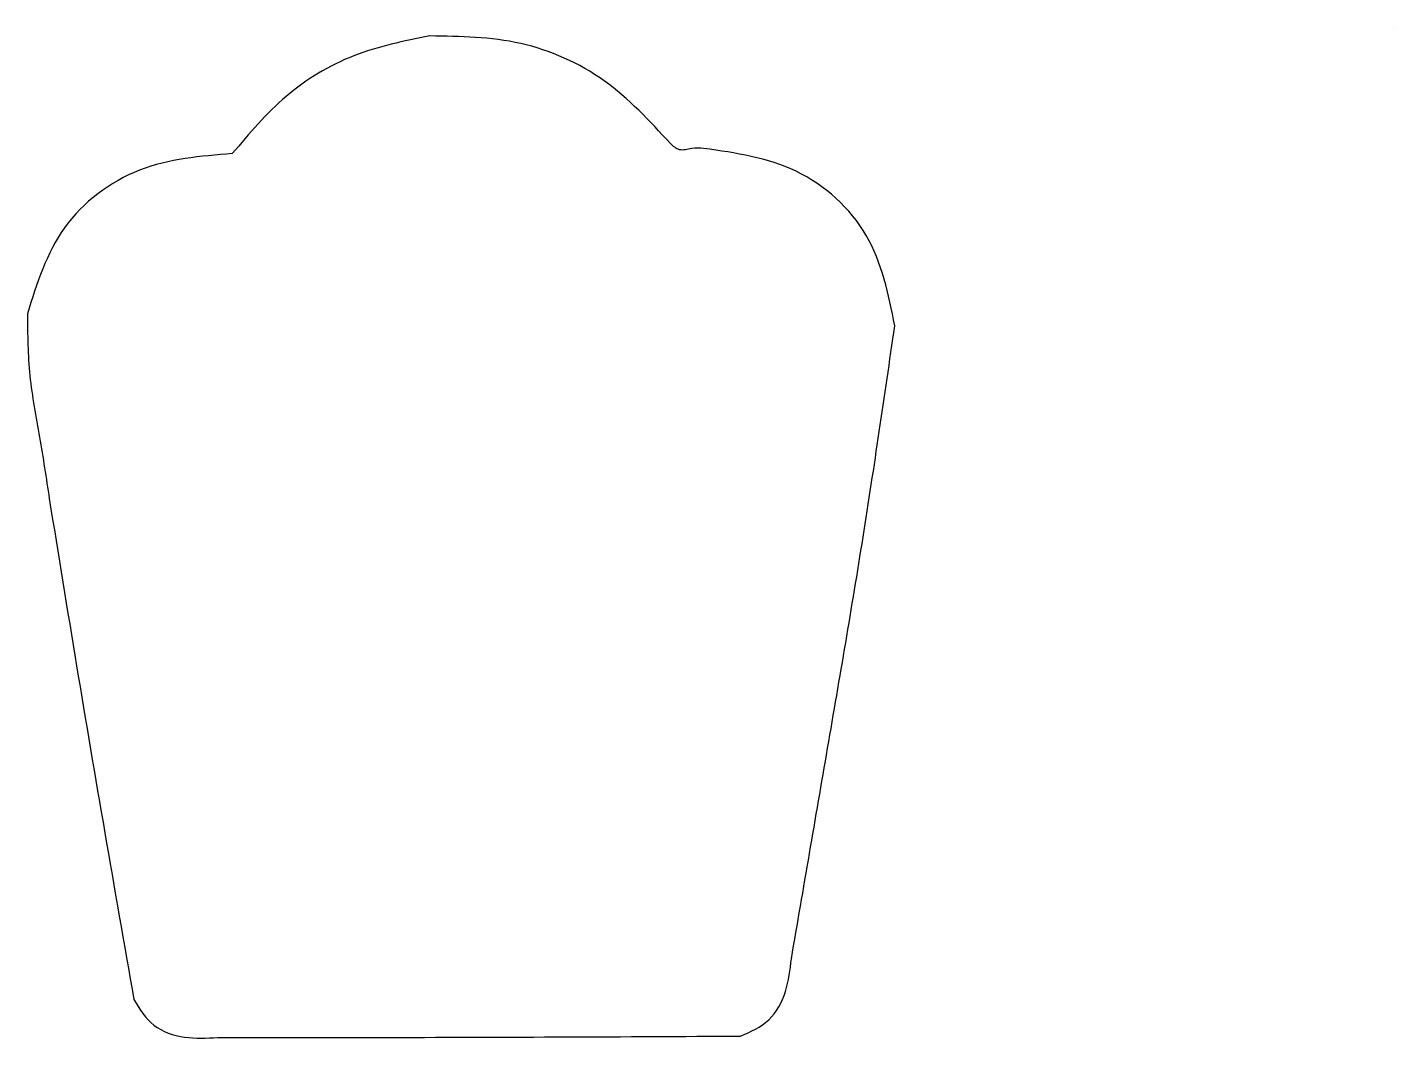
# Model space of a CAD drawing. Extents: x 0.2 to 76.2, y 268.9 to 325.1.
import ezdxf

# ---------------------------------------------------------------- set-up
doc = ezdxf.new("R2010")
doc.units = 0
doc.layers.get('0').update_dxf_attribs({"linetype": 'CONTINUOUS'})

msp = doc.modelspace()

# ---------------------------------------------------------------- linework, layer by layer
at = {"color": 7}
msp.add_lwpolyline([(76.2, 325.12), (76.2, 325.12)], dxfattribs=at)
for points, knots in [([(22.562284, 324.644058), (21.126018, 324.355723), (18.253939, 323.779144), (14.414448, 321.457568), (12.526893, 319.220348), (11.582654, 318.10119)], [0, 0, 0, 0, 4.373124, 8.744866, 13.120891, 13.120891, 13.120891, 13.120891]), ([(35.933944, 318.667412), (34.781027, 319.918168), (32.473556, 322.421457), (27.666608, 324.563685), (24.263008, 324.617278), (22.562284, 324.644058)], [0, 0, 0, 0, 5.069647, 10.146494, 15.216925, 15.216925, 15.216925, 15.216925]), ([(37.804513, 318.393911), (37.579074, 318.405393), (37.126605, 318.42844), (36.428807, 318.197741), (36.09194, 318.517459), (35.933944, 318.667412)], [0, 0, 0, 0, 0.684111, 1.373047, 1.981582, 1.981582, 1.981582, 1.981582]), ([(11.582654, 318.10119), (9.821698, 317.959789), (6.2951, 317.676612), (1.78211, 314.274652), (0.718161, 310.88681), (0.187865, 309.198236)], [0, 0, 0, 0, 5.23643, 10.486791, 15.70411, 15.70411, 15.70411, 15.70411]), ([(48.4124, 308.53792), (48.060642, 310.288337), (47.354982, 313.799847), (43.100949, 317.629594), (39.568397, 318.139369), (37.804513, 318.393911)], [0, 0, 0, 0, 5.257515, 10.547099, 15.822374, 15.822374, 15.822374, 15.822374]), ([(0.187865, 309.198236), (0.200227, 308.046901), (0.224977, 305.741704), (0.894696, 302.345775), (1.235196, 300.069711), (1.405419, 298.931866)], [0, 0, 0, 0, 3.446507, 6.900585, 10.353522, 10.353522, 10.353522, 10.353522]), ([(42.661558, 273.349438), (43.33303, 277.254216), (44.675997, 285.063911), (46.700265, 296.776664), (47.841741, 304.617859), (48.4124, 308.53792)], [0, 0, 0, 0, 11.886427, 23.773274, 35.656868, 35.656868, 35.656868, 35.656868]), ([(1.405419, 298.931866), (1.908619, 295.835152), (2.915011, 289.641776), (4.48503, 280.361673), (5.567099, 274.181107), (6.108136, 271.090813)], [0, 0, 0, 0, 9.411978, 18.823797, 28.235679, 28.235679, 28.235679, 28.235679]), ([(39.826071, 269.058531), (40.396316, 269.304942), (41.541452, 269.799773), (42.447612, 271.525979), (42.590078, 272.740218), (42.661558, 273.349438)], [0, 0, 0, 0, 1.81532, 3.645433, 5.488253, 5.488253, 5.488253, 5.488253]), ([(6.108136, 271.090813), (6.432106, 270.561339), (7.083478, 269.496785), (8.93926, 268.888955), (10.158639, 268.944555), (10.770475, 268.972453)], [0, 0, 0, 0, 1.809658, 3.638478, 5.480217, 5.480217, 5.480217, 5.480217]), ([(10.770475, 268.972453), (13.998905, 268.975459), (20.455753, 268.98147), (30.140969, 269.010455), (36.59771, 269.042506), (39.826071, 269.058531)], [0, 0, 0, 0, 9.685292, 19.370551, 29.055751, 29.055751, 29.055751, 29.055751])]:
    msp.add_open_spline(points, degree=3, knots=knots, dxfattribs=at)

doc.saveas('drawing.dxf')
